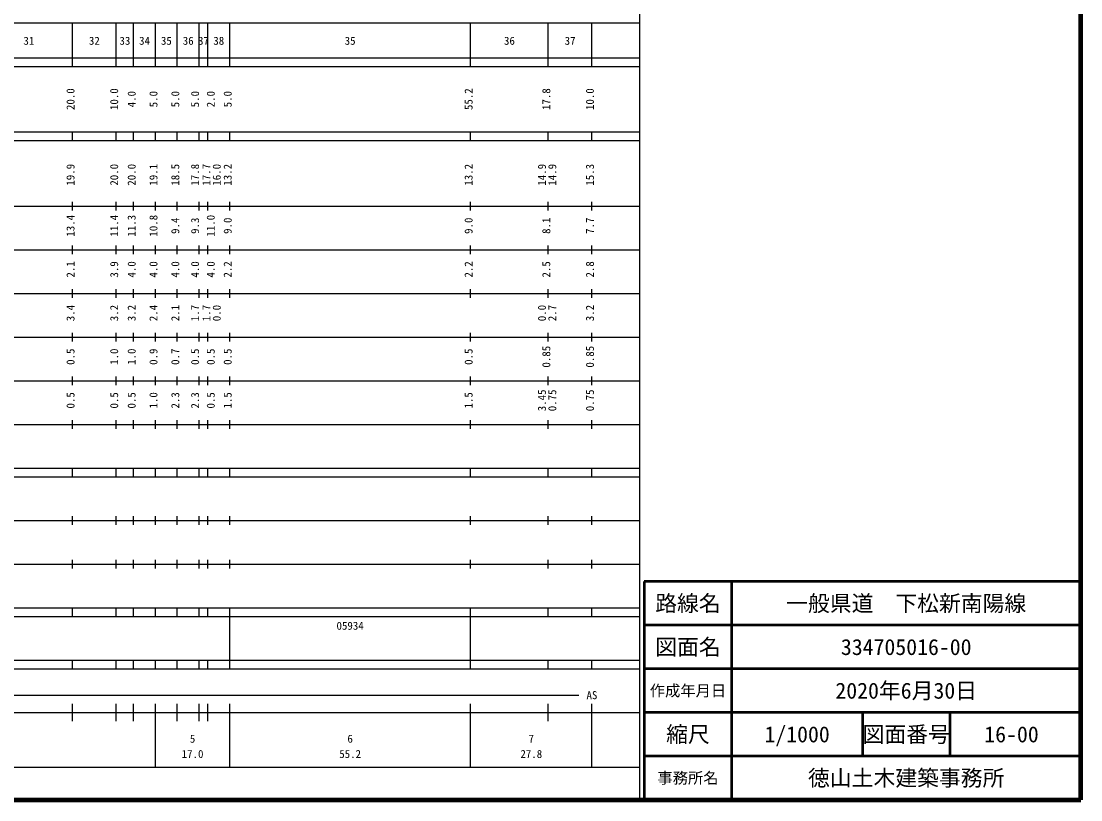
# Model space of a CAD drawing. Units: millimetres on the paper, enlarged 1000 times. Extents: x 40000 to 680000, y 20000 to 380000.
# Drawn here: x 437236 to 680000, y 20000 to 198357 of the extents above; entities that cross this region are included whole.
import ezdxf
from ezdxf.enums import TextEntityAlignment as Align

# ---------------------------------------------------------------- set-up
doc = ezdxf.new("R2010")
doc.units = ezdxf.units.MM
doc.header["$LTSCALE"] = 1000
for name, color, linetype, lineweight in [('M-TTL', 2, 'Continuous', 140), ('M-TTL-BAND', 7, 'Continuous', 25), ('M-TTL-FRAM', 2, 'Continuous', 50), ('M-TTL-LINE', 7, 'Continuous', 50)]:
    doc.layers.add(name, color=color, linetype=linetype, lineweight=lineweight)
doc.layers.add('M-TTL-TXT', color=7, linetype='Continuous')
doc.styles.add('ＭＳ ゴシック', font='')
doc.styles.get('ＭＳ ゴシック').set_extended_font_data('MS Gothic')

msp = doc.modelspace()

# ---------------------------------------------------------------- linework, layer by layer
at = {"layer": 'M-TTL'}
for p, q in [((680000, 20000), (680000, 380000)), ((40000, 20000), (680000, 20000))]:
    msp.add_line(p, q, dxfattribs=at)
at = {"layer": 'M-TTL-BAND'}
for p, q in [((579000, 20000), (579000, 370000)), ((68000, 198000), (579000, 198000)), ((449000, 188000), (449000, 198000)), ((459000, 188000), (459000, 198000)), ((463000, 188000), (463000, 198000)), ((468000, 188000), (468000, 198000)), ((473000, 188000), (473000, 198000)), ((478000, 188000), (478000, 198000)), ((480000, 188000), (480000, 198000)), ((485000, 188000), (485000, 198000)), ((540200, 188000), (540200, 198000)), ((558000, 188000), (558000, 198000)), ((568000, 188000), (568000, 198000)), ((40000, 190000), (579000, 190000)), ((40000, 188000), (579000, 188000)), ((40000, 173000), (579000, 173000)), ((449000, 171000), (449000, 173000)), ((459000, 171000), (459000, 173000)), ((463000, 171000), (463000, 173000)), ((468000, 171000), (468000, 173000)), ((473000, 171000), (473000, 173000)), ((478000, 171000), (478000, 173000)), ((480000, 171000), (480000, 173000)), ((485000, 171000), (485000, 173000)), ((540200, 171000), (540200, 173000)), ((558000, 171000), (558000, 173000)), ((568000, 171000), (568000, 173000)), ((40000, 171000), (579000, 171000)), ((40000, 156000), (579000, 156000)), ((449000, 155000), (449000, 157000)), ((459000, 155000), (459000, 157000)), ((463000, 155000), (463000, 157000)), ((468000, 155000), (468000, 157000)), ((473000, 155000), (473000, 157000)), ((478000, 155000), (478000, 157000)), ((480000, 155000), (480000, 157000)), ((485000, 155000), (485000, 157000)), ((540200, 155000), (540200, 157000)), ((558000, 155000), (558000, 157000)), ((568000, 155000), (568000, 157000)), ((46000, 146000), (579000, 146000)), ((449000, 145000), (449000, 147000)), ((459000, 145000), (459000, 147000)), ((463000, 145000), (463000, 147000)), ((468000, 145000), (468000, 147000)), ((473000, 145000), (473000, 147000)), ((478000, 145000), (478000, 147000)), ((480000, 145000), (480000, 147000)), ((485000, 145000), (485000, 147000)), ((540200, 145000), (540200, 147000)), ((558000, 145000), (558000, 147000)), ((568000, 145000), (568000, 147000)), ((52000, 136000), (579000, 136000)), ((449000, 135000), (449000, 137000)), ((459000, 135000), (459000, 137000)), ((463000, 135000), (463000, 137000)), ((468000, 135000), (468000, 137000)), ((473000, 135000), (473000, 137000)), ((478000, 135000), (478000, 137000)), ((480000, 135000), (480000, 137000)), ((485000, 135000), (485000, 137000)), ((540200, 135000), (540200, 137000)), ((558000, 135000), (558000, 137000)), ((568000, 135000), (568000, 137000)), ((449000, 125000), (449000, 127000)), ((459000, 125000), (459000, 127000)), ((463000, 125000), (463000, 127000)), ((468000, 125000), (468000, 127000)), ((473000, 125000), (473000, 127000)), ((478000, 125000), (478000, 127000)), ((480000, 125000), (480000, 127000)), ((485000, 125000), (485000, 127000)), ((540200, 125000), (540200, 127000)), ((558000, 125000), (558000, 127000)), ((568000, 125000), (568000, 127000)), ((46000, 126000), (579000, 126000)), ((449000, 115000), (449000, 117000)), ((459000, 115000), (459000, 117000)), ((463000, 115000), (463000, 117000)), ((468000, 115000), (468000, 117000)), ((473000, 115000), (473000, 117000)), ((478000, 115000), (478000, 117000)), ((480000, 115000), (480000, 117000)), ((485000, 115000), (485000, 117000)), ((540200, 115000), (540200, 117000)), ((558000, 115000), (558000, 117000)), ((568000, 115000), (568000, 117000)), ((52000, 116000), (579000, 116000)), ((449000, 105000), (449000, 107000)), ((459000, 105000), (459000, 107000)), ((463000, 105000), (463000, 107000)), ((468000, 105000), (468000, 107000)), ((473000, 105000), (473000, 107000)), ((478000, 105000), (478000, 107000)), ((480000, 105000), (480000, 107000)), ((485000, 105000), (485000, 107000)), ((540200, 105000), (540200, 107000)), ((558000, 105000), (558000, 107000)), ((568000, 105000), (568000, 107000)), ((46000, 106000), (579000, 106000)), ((40000, 96000), (579000, 96000)), ((449000, 94000), (449000, 96000)), ((459000, 94000), (459000, 96000)), ((463000, 94000), (463000, 96000)), ((468000, 94000), (468000, 96000)), ((473000, 94000), (473000, 96000)), ((478000, 94000), (478000, 96000)), ((480000, 94000), (480000, 96000)), ((485000, 94000), (485000, 96000)), ((540200, 94000), (540200, 96000)), ((558000, 94000), (558000, 96000)), ((568000, 94000), (568000, 96000)), ((40000, 94000), (579000, 94000)), ((449000, 83000), (449000, 85000)), ((459000, 83000), (459000, 85000)), ((463000, 83000), (463000, 85000)), ((468000, 83000), (468000, 85000)), ((473000, 83000), (473000, 85000)), ((478000, 83000), (478000, 85000)), ((480000, 83000), (480000, 85000)), ((485000, 83000), (485000, 85000)), ((540200, 83000), (540200, 85000)), ((558000, 83000), (558000, 85000)), ((568000, 83000), (568000, 85000)), ((49000, 84000), (579000, 84000)), ((40000, 74000), (579000, 74000)), ((449000, 73000), (449000, 75000)), ((459000, 73000), (459000, 75000)), ((463000, 73000), (463000, 75000)), ((468000, 73000), (468000, 75000)), ((473000, 73000), (473000, 75000)), ((478000, 73000), (478000, 75000)), ((480000, 73000), (480000, 75000)), ((485000, 73000), (485000, 75000)), ((540200, 73000), (540200, 75000)), ((558000, 73000), (558000, 75000)), ((568000, 73000), (568000, 75000)), ((40000, 64000), (579000, 64000)), ((449000, 62000), (449000, 64000)), ((459000, 62000), (459000, 64000)), ((463000, 62000), (463000, 64000)), ((468000, 62000), (468000, 64000)), ((473000, 62000), (473000, 64000)), ((478000, 62000), (478000, 64000)), ((480000, 62000), (480000, 64000)), ((485000, 62000), (485000, 64000)), ((540200, 62000), (540200, 64000)), ((558000, 62000), (558000, 64000)), ((568000, 62000), (568000, 64000)), ((40000, 62000), (579000, 62000)), ((485000, 52000), (485000, 62000)), ((540200, 52000), (540200, 62000)), ((40000, 52000), (579000, 52000)), ((449000, 50000), (449000, 52000)), ((459000, 50000), (459000, 52000)), ((463000, 50000), (463000, 52000)), ((468000, 50000), (468000, 52000)), ((473000, 50000), (473000, 52000)), ((478000, 50000), (478000, 52000)), ((480000, 50000), (480000, 52000)), ((485000, 50000), (485000, 52000)), ((540200, 50000), (540200, 52000)), ((558000, 50000), (558000, 52000)), ((568000, 50000), (568000, 52000)), ((40000, 50000), (579000, 50000)), ((71000, 44000), (565000, 44000)), ((449000, 38000), (449000, 42000)), ((459000, 38000), (459000, 42000)), ((463000, 38000), (463000, 42000)), ((468000, 27500), (468000, 42000)), ((473000, 38000), (473000, 42000)), ((478000, 38000), (478000, 42000)), ((480000, 38000), (480000, 42000)), ((485000, 27500), (485000, 42000)), ((540200, 27500), (540200, 42000)), ((558000, 38000), (558000, 42000)), ((568000, 27500), (568000, 42000)), ((40000, 40000), (579000, 40000)), ((68000, 27500), (579000, 27500))]:
    msp.add_line(p, q, dxfattribs=at)
at = {"layer": 'M-TTL-FRAM'}
for p, q in [((680000, 70000), (580000, 70000)), ((580000, 70000), (580000, 20000))]:
    msp.add_line(p, q, dxfattribs=at)
at = {"layer": 'M-TTL-LINE'}
for p, q in [((600000, 70000), (600000, 20000)), ((680000, 60000), (580000, 60000)), ((680000, 50000), (580000, 50000)), ((680000, 40000), (580000, 40000)), ((630000, 40000), (630000, 30000)), ((650000, 40000), (650000, 30000)), ((680000, 30000), (580000, 30000))]:
    msp.add_line(p, q, dxfattribs=at)

# ---------------------------------------------------------------- texts
at = {"layer": 'M-TTL-BAND', "style": 'ＭＳ ゴシック'}
for s, p in [('31', (439000, 192405)), ('32', (454000, 192405)), ('33', (461000, 192405)), ('34', (465500, 192405)), ('35', (470500, 192405)), ('36', (475500, 192405)), ('37', (479000, 192405)), ('38', (482500, 192405)), ('35', (512600, 192405)), ('36', (549100, 192405)), ('37', (563000, 192405)), ('AS', (568000, 42500)), ('5', (476500, 32523)), ('6', (512600, 32523)), ('7', (554100, 32523)), ('17.0', (476500, 29033)), ('55.2', (512600, 29033)), ('27.8', (554100, 29033))]:
    msp.add_text(s, height=1833, dxfattribs=at).set_placement(p, align=Align.BOTTOM_CENTER)
for s, p in [('20.0', (450000, 180500)), ('10.0', (460000, 180500)), ('4.0', (464000, 180500)), ('5.0', (469000, 180500)), ('5.0', (474000, 180500)), ('5.0', (478532, 180500)), ('2.0', (482122, 180500)), ('5.0', (486000, 180500)), ('55.2', (541200, 180500)), ('17.8', (559000, 180500)), ('10.0', (569000, 180500)), ('19.9', (450000, 163174)), ('20.0', (460000, 163174)), ('20.0', (464000, 163174)), ('19.1', (469000, 163174)), ('18.5', (474000, 163174)), ('17.8', (478532, 163174)), ('17.7', (481122, 163174)), ('16.0', (483492, 163174)), ('13.2', (486000, 163174)), ('13.2', (541200, 163174)), ('14.9', (558000, 163174)), ('14.9', (560370, 163174)), ('15.3', (569000, 163174)), ('13.4', (450000, 151500)), ('11.4', (460000, 151500)), ('11.3', (464000, 151500)), ('10.8', (469000, 151500)), ('9.4', (474000, 151500)), ('9.3', (478532, 151500)), ('11.0', (482122, 151500)), ('9.0', (486000, 151500)), ('9.0', (541200, 151500)), ('8.1', (559000, 151500)), ('7.7', (569000, 151500)), ('2.1', (450000, 141500)), ('3.9', (460000, 141500)), ('4.0', (464000, 141500)), ('4.0', (469000, 141500)), ('4.0', (474000, 141500)), ('4.0', (478532, 141500)), ('4.0', (482122, 141500)), ('2.2', (486000, 141500)), ('2.2', (541200, 141500)), ('2.8', (569000, 141500)), ('2.5', (559000, 141500)), ('3.4', (450000, 131500)), ('3.2', (460000, 131500)), ('3.2', (464000, 131500)), ('2.4', (469000, 131500)), ('2.1', (474000, 131500)), ('1.7', (478532, 131500)), ('1.7', (481122, 131500)), ('0.0', (483492, 131500)), ('0.0', (558000, 131500)), ('2.7', (560370, 131500)), ('3.2', (569000, 131500)), ('0.85', (559000, 121500)), ('0.85', (569000, 121500)), ('0.5', (450000, 121500)), ('1.0', (460000, 121500)), ('1.0', (464000, 121500)), ('0.9', (469000, 121500)), ('0.7', (474000, 121500)), ('0.5', (478532, 121500)), ('0.5', (482122, 121500)), ('0.5', (486000, 121500)), ('0.5', (541200, 121500)), ('0.5', (450000, 111500)), ('0.5', (460000, 111500)), ('0.5', (464000, 111500)), ('1.0', (469000, 111500)), ('2.3', (474000, 111500)), ('2.3', (478532, 111500)), ('0.5', (482122, 111500)), ('1.5', (486000, 111500)), ('1.5', (541200, 111500)), ('3.45', (558000, 111500)), ('0.75', (560370, 111500)), ('0.75', (569000, 111500))]:
    msp.add_text(s, height=1833, rotation=90, dxfattribs=at).set_placement(p, align=Align.BOTTOM_CENTER)
msp.add_text('05934', height=1833, dxfattribs=at).set_placement((509475, 58405), align=Align.BOTTOM_LEFT)
at = {"layer": 'M-TTL-TXT', "style": 'ＭＳ ゴシック'}
for s, height, p in [('路線名', 3666, (590000, 65000)), ('路線名', 3666, (590000, 65000)), ('一般県道\u3000下松新南陽線', 3666, (640000, 65000)), ('図面名', 3666, (590000, 55000)), ('図面名', 3666, (590000, 55000)), ('334705016-00', 3666, (640000, 55000)), ('作成年月日', 2566, (590000, 45000)), ('作成年月日', 2566, (590000, 45000)), ('2020年6月30日', 3666, (640000, 45000)), ('縮尺', 3666, (590000, 35000)), ('縮尺', 3666, (590000, 35000)), ('1/1000', 3666, (615000, 35000)), ('図面番号', 3666, (640000, 35000)), ('図面番号', 3666, (640000, 35000)), ('16-00', 3666, (664125, 35000)), ('徳山土木建築事務所', 3666, (640000, 25000)), ('事務所名', 2566, (590000, 25000)), ('事務所名', 2566, (590000, 25000))]:
    msp.add_text(s, height=height, dxfattribs=at).set_placement(p, align=Align.MIDDLE_CENTER)

doc.saveas('drawing.dxf')
